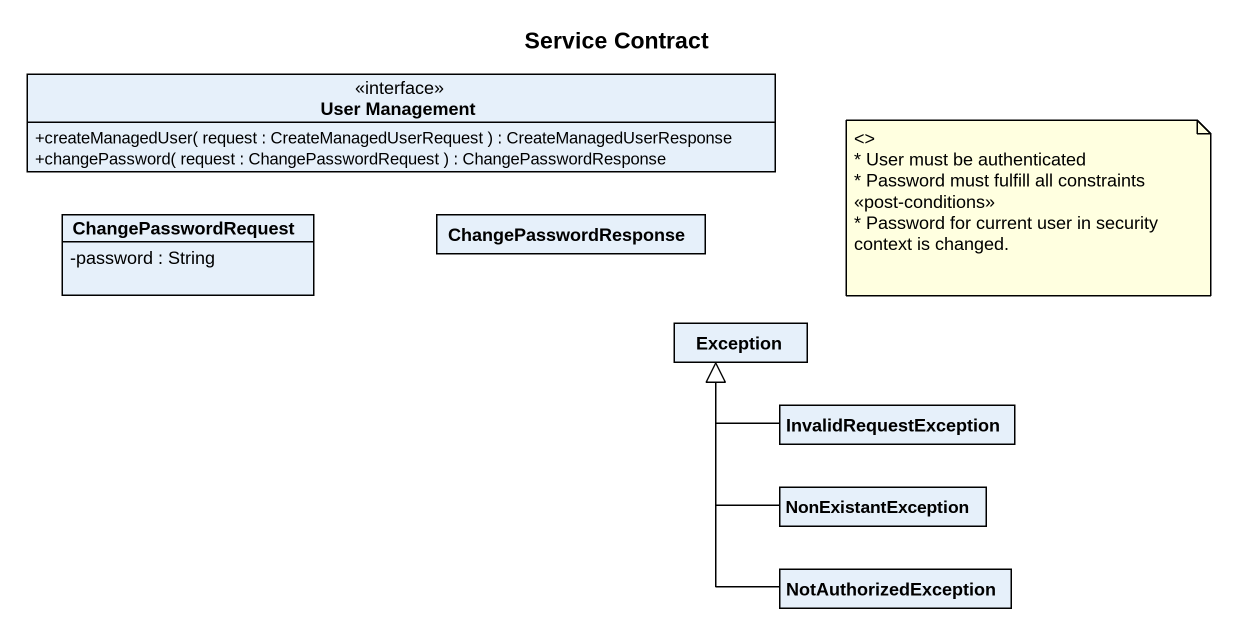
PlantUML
@startuml
title Service Contract
hide circle
hide empty members
skinparam classAttributeIconSize 0
interface "User Management" as User_Management {
  +createManagedUser( request : CreateManagedUserRequest ) : CreateManagedUserResponse
  +changePassword( request : ChangePasswordRequest ) : ChangePasswordResponse
}
class ChangePasswordRequest {
  -password : String
}
class ChangePasswordResponse
class "Exception" as Exception_
class InvalidRequestException
class NonExistantException
class NotAuthorizedException
InvalidRequestException -left-|> Exception_
NonExistantException -up-|> Exception_
NotAuthorizedException -up-|> Exception_
note as N1
  <>
  * User must be authenticated
  * Password must fulfill all constraints
  <<post-conditions>>
  * Password for current user in security
  context is changed.
end note
@enduml
